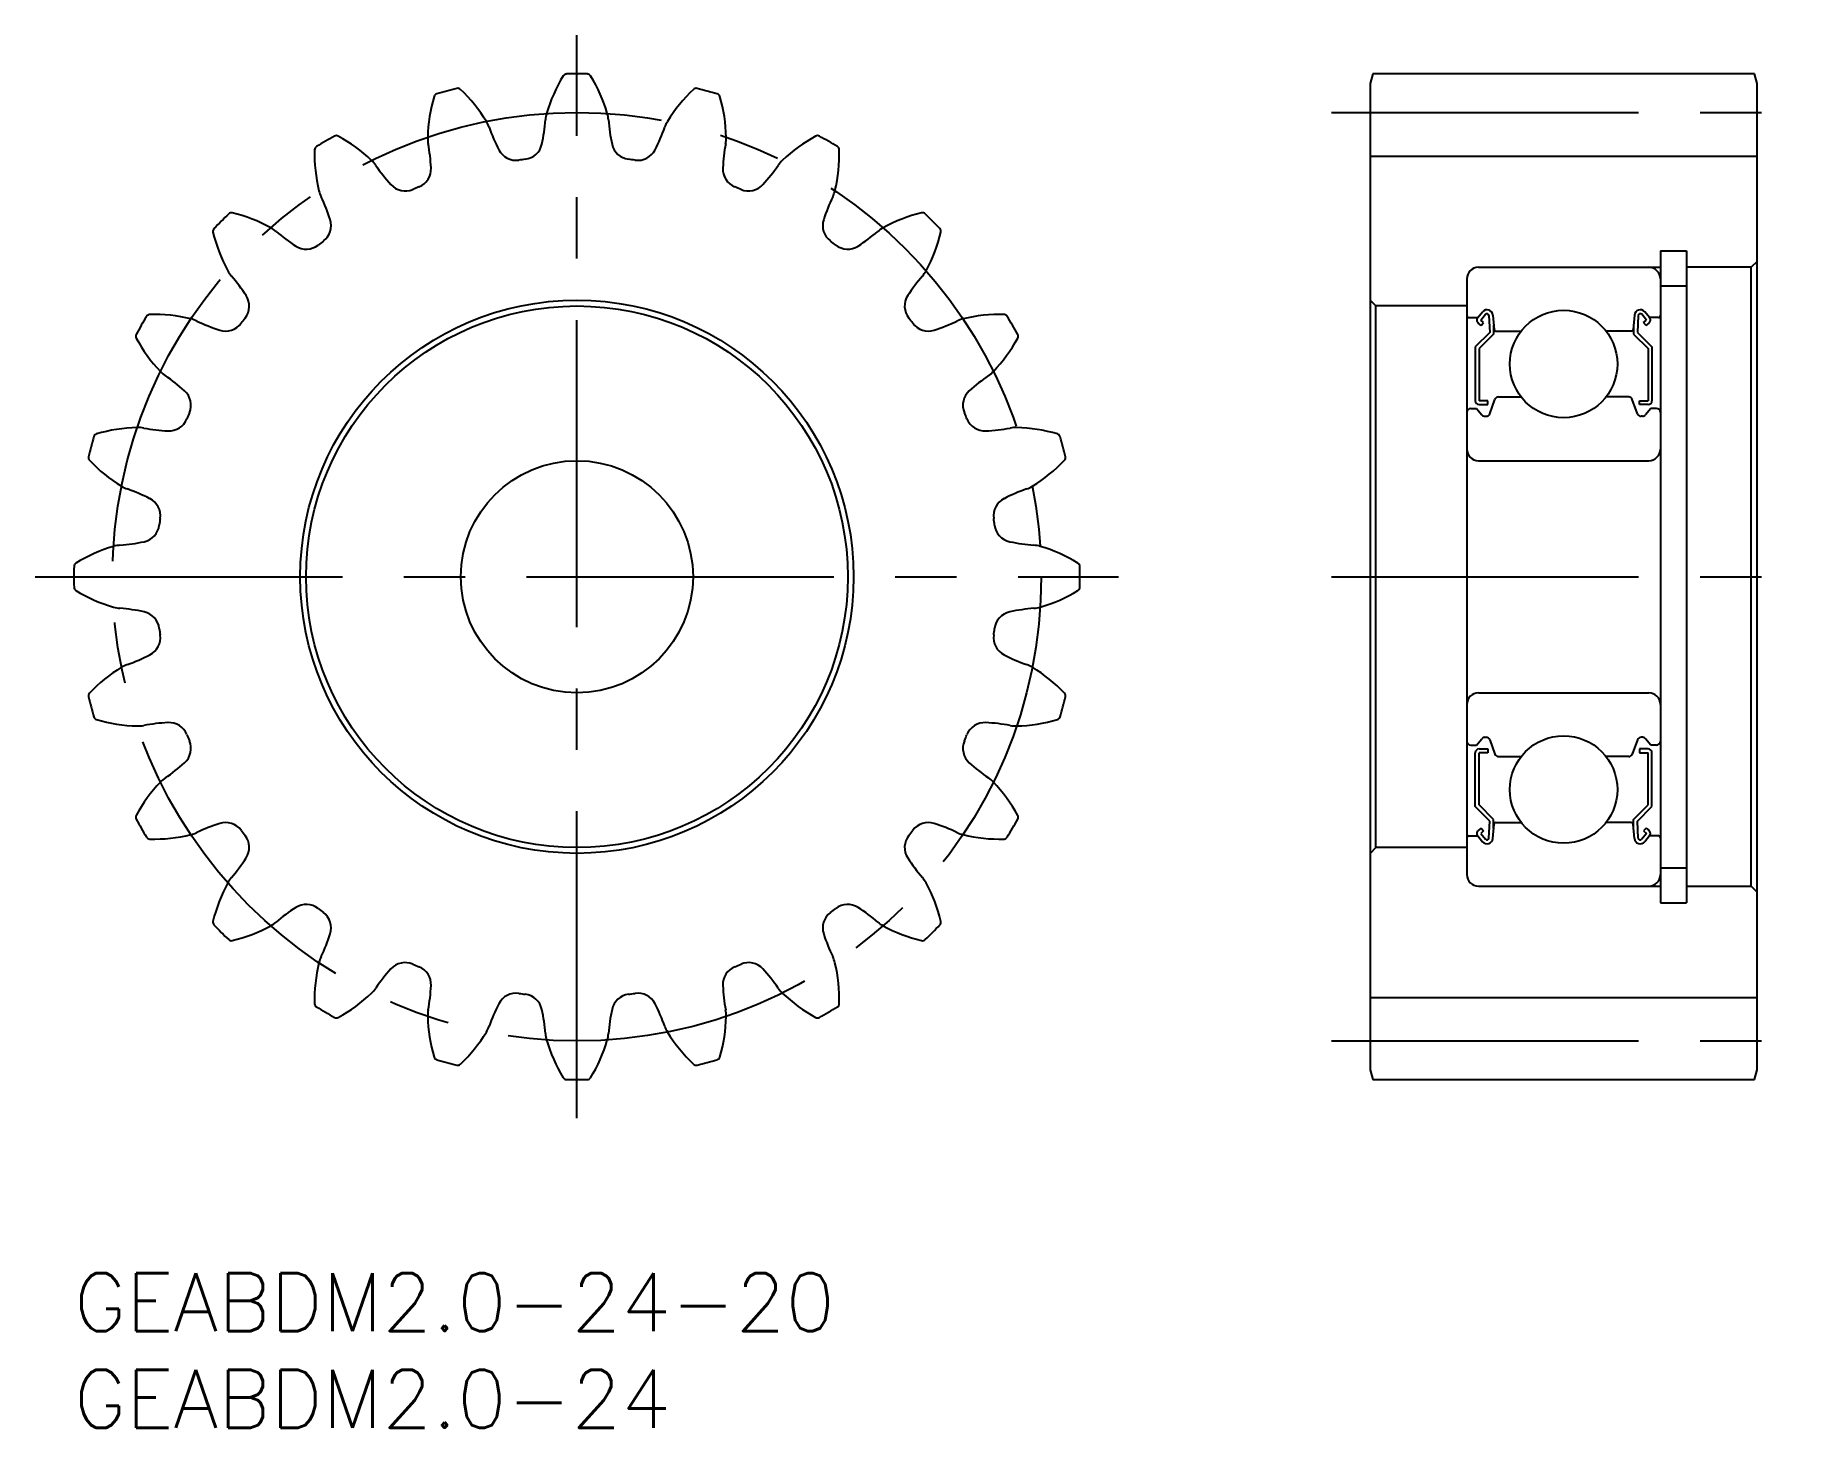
# Model space of a CAD drawing. Extents: x -2 to 89, y -8 to 64.
import ezdxf

# ---------------------------------------------------------------- set-up
doc = ezdxf.new("R2010")
doc.units = 0
doc.header["$LTSCALE"] = 0.5
doc.linetypes.add('CENTER', pattern=[50.8, 31.75, -6.35, 6.35, -6.35])
for name, color, linetype in [('MSM_CENTER', 1, 'CENTER'), ('MSM_CONTINUOUS', 7, 'CONTINUOUS'), ('MSM_PART_NUMBER', 7, 'CONTINUOUS')]:
    doc.layers.add(name, color=color, linetype=linetype)
doc.styles.get("Standard").update_dxf_attribs({"font": 'txt.shx', "height": 1, "bigfont": 'bigfont.shx'})

# ---------------------------------------------------------------- blocks, each defined once
blk = doc.blocks.new('*U3')
at = {"layer": 'MSM_PART_NUMBER'}
blk.add_text('GEABDM2.0-24', height=3, dxfattribs=at).set_placement((0, -8))
blk = doc.blocks.new('*U4')
at = {"layer": 'MSM_PART_NUMBER'}
blk.add_text('GEABDM2.0-24-20', height=3, dxfattribs=at).set_placement((0, -3))

msp = doc.modelspace()

# ---------------------------------------------------------------- linework, layer by layer
at = {"layer": 'MSM_CENTER'}
for p, q in [((26, 8), (26, 64)), ((65, 60), (89, 60)), ((-2, 36), (54, 36)), ((65, 36), (89, 36)), ((65, 12), (89, 12))]:
    msp.add_line(p, q, dxfattribs=at)
msp.add_circle((26, 36), 24, dxfattribs=at)
at = {"layer": 'MSM_CONTINUOUS'}
for p, q in [((67.134, 62), (67, 61.5)), ((86.866, 62), (67.134, 62)), ((87, 61.5), (86.866, 62)), ((67, 61.5), (67, 10.5)), ((87, 10.5), (87, 61.5)), ((67, 57.75), (87, 57.75)), ((82, 52.85), (82, 19.15)), ((82, 52.85), (83.35, 52.85)), ((83.35, 52.85), (83.35, 19.15)), ((72.6, 52), (82, 52)), ((86.7, 52), (83.35, 52)), ((87, 52.3), (86.7, 52)), ((86.7, 20), (86.7, 52)), ((72, 51.4), (72, 20.6)), ((82, 51.05), (83.35, 51.05)), ((67.3, 50), (67, 50.3)), ((72, 50), (67.3, 50)), ((67.3, 22), (67.3, 50)), ((72.1, 49.4), (72.56, 49.4)), ((72.56, 49.4), (72.81, 49.697)), ((72.713, 49.271), (72.963, 49.569)), ((72.866, 49.143), (72.713, 49.271)), ((72.738, 48.99), (72.866, 49.143)), ((73.14, 49.51), (73.183, 48.633)), ((73.338, 49.531), (73.403, 48.791)), ((80.662, 49.531), (80.597, 48.791)), ((80.86, 49.51), (80.817, 48.633)), ((81.287, 49.271), (81.037, 49.569)), ((81.134, 49.143), (81.287, 49.271)), ((81.262, 48.99), (81.134, 49.143)), ((81.44, 49.4), (81.19, 49.697)), ((81.9, 49.4), (81.44, 49.4)), ((73.183, 48.633), (72.433, 47.883)), ((72.738, 48.99), (72.585, 49.118)), ((73.383, 48.55), (72.633, 47.8)), ((73.383, 49.02), (73.383, 48.55)), ((73.503, 48.7), (74.803, 48.7)), ((80.497, 48.7), (79.197, 48.7)), ((80.617, 49.02), (80.617, 48.55)), ((80.617, 48.55), (81.367, 47.8)), ((80.817, 48.633), (81.567, 47.883)), ((81.262, 48.99), (81.415, 49.118)), ((72.433, 47.883), (72.433, 45.1)), ((72.633, 47.8), (72.633, 45.1)), ((81.367, 47.8), (81.367, 45.1)), ((81.567, 47.883), (81.567, 45.1)), ((72.2, 44.7), (72.5, 44.7)), ((72.5, 44.7), (72.776, 44.371)), ((73.083, 45.1), (72.633, 45.1)), ((72.633, 44.9), (73.083, 44.9)), ((73.083, 44.9), (73.083, 45.1)), ((73.182, 44.432), (73.45, 45.168)), ((73.638, 45.3), (74.803, 45.3)), ((80.362, 45.3), (79.197, 45.3)), ((80.818, 44.432), (80.55, 45.168)), ((80.917, 45.1), (81.367, 45.1)), ((80.917, 44.9), (80.917, 45.1)), ((81.367, 44.9), (80.917, 44.9)), ((81.5, 44.7), (81.224, 44.371)), ((81.8, 44.7), (81.5, 44.7)), ((72.929, 44.3), (72.994, 44.3)), ((81.071, 44.3), (81.006, 44.3)), ((72.6, 42), (81.4, 42)), ((72.6, 30), (81.4, 30)), ((72.2, 27.3), (72.5, 27.3)), ((72.5, 27.3), (72.776, 27.629)), ((72.929, 27.7), (72.994, 27.7)), ((73.182, 27.568), (73.45, 26.832)), ((80.818, 27.568), (80.55, 26.832)), ((81.071, 27.7), (81.006, 27.7)), ((81.5, 27.3), (81.224, 27.629)), ((81.8, 27.3), (81.5, 27.3)), ((72.433, 24.117), (72.433, 26.9)), ((72.633, 27.1), (73.083, 27.1)), ((72.633, 24.2), (72.633, 26.9)), ((73.083, 26.9), (72.633, 26.9)), ((73.083, 27.1), (73.083, 26.9)), ((73.638, 26.7), (74.803, 26.7)), ((80.362, 26.7), (79.197, 26.7)), ((81.367, 27.1), (80.917, 27.1)), ((80.917, 27.1), (80.917, 26.9)), ((80.917, 26.9), (81.367, 26.9)), ((81.367, 24.2), (81.367, 26.9)), ((81.567, 24.117), (81.567, 26.9)), ((73.183, 23.367), (72.433, 24.117)), ((73.383, 23.45), (72.633, 24.2)), ((80.617, 23.45), (81.367, 24.2)), ((80.817, 23.367), (81.567, 24.117)), ((72.738, 23.01), (72.585, 22.882)), ((72.866, 22.857), (72.713, 22.729)), ((72.738, 23.01), (72.866, 22.857)), ((73.14, 22.49), (73.183, 23.367)), ((73.338, 22.469), (73.403, 23.209)), ((73.383, 22.98), (73.383, 23.45)), ((73.503, 23.3), (74.803, 23.3)), ((80.497, 23.3), (79.197, 23.3)), ((80.662, 22.469), (80.597, 23.209)), ((80.617, 22.98), (80.617, 23.45)), ((80.86, 22.49), (80.817, 23.367)), ((81.262, 23.01), (81.134, 22.857)), ((81.134, 22.857), (81.287, 22.729)), ((81.262, 23.01), (81.415, 22.882)), ((67.3, 22), (67, 21.7)), ((72, 22), (67.3, 22)), ((72.1, 22.6), (72.56, 22.6)), ((72.56, 22.6), (72.81, 22.303)), ((72.713, 22.729), (72.963, 22.431)), ((81.287, 22.729), (81.037, 22.431)), ((81.44, 22.6), (81.19, 22.303)), ((81.9, 22.6), (81.44, 22.6)), ((82, 20.95), (83.35, 20.95)), ((72.6, 20), (82, 20)), ((75, 20), (75, 20)), ((77, 20), (77, 20)), ((82, 19.15), (83.35, 19.15)), ((83.35, 20), (86.7, 20)), ((86.7, 20), (87, 19.7)), ((67, 14.25), (87, 14.25)), ((67, 10.5), (67.134, 10)), ((86.866, 10), (87, 10.5)), ((67.134, 10), (86.866, 10))]:
    msp.add_line(p, q, dxfattribs=at)
for centre, radius in [((26, 36), 14.3), ((26, 36), 14), ((77, 47), 2.778), ((77, 47), 2.778), ((26, 36), 6), ((77, 25), 2.778), ((77, 25), 2.778)]:
    msp.add_circle(centre, radius, dxfattribs=at)
for centre, radius, start, end in [((32.111, 57.71), 8, 148.42247, 163.75), ((25.466, 61.794), 0.2, 91.18675, 148.42244), ((26, 36), 26, 88.81325, 91.18675), ((26.534, 61.794), 0.2, 31.57753, 88.81311), ((19.889, 57.71), 8, 16.25, 31.57753), ((26, 36), 26, 103.81325, 106.18675), ((19.84, 61.054), 0.2, 46.57754, 103.81325), ((14.479, 55.389), 8, 31.25, 46.57753), ((37.521, 55.389), 8, 133.42248, 148.75), ((32.16, 61.054), 0.2, 76.18675, 133.42251), ((26, 36), 26, 73.81325, 76.18675), ((26.284, 58.552), 8, 163.42247, 178.75), ((18.808, 60.777), 0.2, 106.18673, 163.42244), ((33.192, 60.777), 0.2, 16.57753, 73.81325), ((25.716, 58.552), 8, 1.25, 16.57753), ((19.92, 58.691), 1.635, 19.51431, 31.25), ((30.508, 62.45), 9.6, 199.55326, 207.10685), ((14.8, 60.382), 9.6, 347.89315, 355.44674), ((26, 59.491), 1.635, 163.75, 175.48569), ((26, 59.491), 1.635, 4.51431, 16.25), ((37.2, 60.382), 9.6, 184.55326, 192.10685), ((21.492, 62.45), 9.6, 332.89315, 340.44674), ((32.08, 58.691), 1.635, 148.75, 160.48569), ((12.64, 58.071), 0.2, 121.18673, 178.42244), ((26, 36), 26, 118.81325, 121.18675), ((13.566, 58.606), 0.2, 61.57751, 118.81325), ((9.853, 51.746), 8, 46.25, 61.57753), ((19.92, 58.691), 1.635, 178.75001, 190.48569), ((8.871, 56.652), 9.6, 2.89315, 10.44674), ((23.209, 58.578), 1, 277.04663, 347.89315), ((28.791, 58.578), 1, 192.10685, 262.95337), ((43.129, 56.652), 9.6, 169.55326, 177.10685), ((32.08, 58.691), 1.635, 349.51431, 1.25), ((42.147, 51.746), 8, 118.42247, 133.75), ((38.434, 58.606), 0.2, 61.18675, 118.42244), ((26, 36), 26, 58.81325, 61.18675), ((39.36, 58.071), 0.2, 1.57753, 58.81311), ((20.437, 57.857), 8, 178.42247, 193.75), ((14.254, 56.344), 1.635, 34.51431, 46.25), ((22.852, 58.531), 1, 207.10684, 277.95336), ((26, 36), 21.75, 97.04663, 97.95337), ((26, 36), 21.75, 82.04663, 82.95337), ((29.148, 58.531), 1, 262.04663, 332.89315), ((37.746, 56.344), 1.635, 133.75, 145.48569), ((31.563, 57.857), 8, 346.25, 1.57753), ((23.508, 62.715), 9.6, 214.55326, 222.10685), ((17.461, 57.086), 1, 292.04663, 2.89315), ((34.539, 57.086), 1, 177.10685, 247.95337), ((28.492, 62.715), 9.6, 317.89315, 325.44674), ((14.254, 56.344), 1.635, 193.75001, 205.48569), ((4.11, 51.516), 9.6, 17.89315, 25.44674), ((17.128, 56.949), 1, 222.10685, 292.95336), ((26, 36), 21.75, 112.04663, 112.95337), ((26, 36), 21.75, 67.04663, 67.95337), ((34.872, 56.949), 1, 247.04663, 317.89315), ((47.89, 51.516), 9.6, 154.55326, 162.10686), ((37.746, 56.344), 1.635, 334.51431, 346.25), ((26, 36), 26, 133.81325, 136.18675), ((8.138, 54.617), 0.2, 76.57751, 133.81325), ((6.328, 47.03), 8, 61.25, 76.57753), ((45.672, 47.03), 8, 103.42247, 118.75), ((43.862, 54.617), 0.2, 46.18675, 103.42247), ((26, 36), 26, 43.81325, 46.18675), ((7.383, 53.862), 0.2, 136.18673, 193.42244), ((14.97, 55.672), 8, 193.42247, 208.75), ((9.389, 52.611), 1.635, 49.51431, 61.25), ((16.679, 61.16), 9.6, 229.55326, 237.10685), ((12.294, 54.158), 1, 307.04663, 17.89315), ((39.706, 54.158), 1, 162.10687, 232.95337), ((35.321, 61.16), 9.6, 302.89315, 310.44674), ((42.611, 52.611), 1.635, 118.75, 130.48569), ((37.03, 55.672), 8, 331.25, 346.57753), ((44.617, 53.862), 0.2, 346.57753, 43.81311), ((12.008, 53.939), 1, 237.10685, 307.95336), ((26, 36), 21.75, 127.04663, 127.95337), ((26, 36), 21.75, 52.04663, 52.95337), ((39.992, 53.939), 1, 232.04663, 302.89315), ((72.6, 51.4), 0.6, 90, 180), ((81.4, 51.4), 0.6, 0, 90), ((9.389, 52.611), 1.635, 208.75001, 220.48569), ((0.84, 45.321), 9.6, 32.89315, 40.44674), ((51.16, 45.321), 9.6, 139.55326, 147.10686), ((42.611, 52.611), 1.635, 319.51431, 331.25), ((8.061, 49.992), 1, 322.04663, 32.89315), ((43.939, 49.992), 1, 147.10687, 217.95337), ((26, 36), 26, 148.81325, 151.18675), ((3.929, 49.36), 0.2, 91.57751, 148.81325), ((4.143, 41.563), 8, 76.25, 91.57753), ((5.656, 47.746), 1.635, 64.51431, 76.25), ((10.484, 57.89), 9.6, 244.55326, 252.10685), ((26, 36), 21.75, 142.04663, 142.95337), ((26, 36), 21.75, 37.04663, 37.95337), ((41.516, 57.89), 9.6, 287.89315, 295.44674), ((46.344, 47.746), 1.635, 103.75, 115.48569), ((47.857, 41.563), 8, 88.42247, 103.75), ((48.071, 49.36), 0.2, 31.18675, 88.42247), ((26, 36), 26, 28.81325, 31.18675), ((72.1, 49.5), 0.1, 180, 270), ((72.713, 49.271), 0.2, 140.00119, 230.08703), ((73.039, 49.505), 0.3, 4.99683, 140.00119), ((73.04, 49.505), 0.1, 2.81979, 140.00022), ((80.961, 49.505), 0.3, 39.99881, 175.00317), ((80.96, 49.505), 0.1, 39.99978, 177.18021), ((81.287, 49.271), 0.2, 309.91297, 39.99881), ((81.9, 49.5), 0.1, 270, 0), ((3.394, 48.434), 0.2, 151.18673, 208.42244), ((10.254, 52.147), 8, 208.42247, 223.75), ((7.842, 49.706), 1, 252.10684, 322.95336), ((44.158, 49.706), 1, 217.04663, 287.89315), ((41.746, 52.147), 8, 316.25, 331.57753), ((48.606, 48.434), 0.2, 331.57753, 28.81325), ((73.503, 48.8), 0.1, 184.99683, 270), ((80.497, 48.8), 0.1, 270, 355.00317), ((5.656, 47.746), 1.635, 223.75001, 235.48569), ((46.344, 47.746), 1.635, 304.51431, 316.25), ((-0.715, 38.492), 9.6, 47.89315, 55.44674), ((5.051, 44.872), 1, 337.04663, 47.89315), ((46.949, 44.872), 1, 132.10687, 202.95337), ((52.715, 38.492), 9.6, 124.55326, 132.10686), ((72.2, 44.5), 0.2, 90, 180), ((72.633, 45.1), 0.2, 180, 270), ((73.638, 45.1), 0.2, 90, 159.99165), ((80.362, 45.1), 0.2, 20.00835, 90), ((81.367, 45.1), 0.2, 270, 0), ((81.8, 44.5), 0.2, 0, 90), ((3.448, 35.716), 8, 91.25, 106.57753), ((3.309, 42.08), 1.635, 79.51431, 91.25), ((5.348, 53.129), 9.6, 259.55326, 267.10685), ((4.914, 44.539), 1, 267.10684, 337.95336), ((26, 36), 21.75, 157.04663, 157.95337), ((26, 36), 21.75, 22.04663, 22.95337), ((47.086, 44.539), 1, 202.04663, 272.89315), ((46.652, 53.129), 9.6, 272.89315, 280.44674), ((48.691, 42.08), 1.635, 88.75, 100.48569), ((48.552, 35.716), 8, 73.42247, 88.75), ((72.929, 44.5), 0.2, 219.9952, 270), ((72.994, 44.5), 0.2, 270, 339.99165), ((81.006, 44.5), 0.2, 200.00835, 270), ((81.071, 44.5), 0.2, 270, 320.0048), ((26, 36), 26, 163.81325, 166.18675), ((1.223, 43.192), 0.2, 106.57751, 163.81325), ((50.777, 43.192), 0.2, 16.18675, 73.42247), ((26, 36), 26, 13.81325, 16.18675), ((0.946, 42.16), 0.2, 166.18673, 223.42244), ((6.611, 47.521), 8, 223.42247, 238.75), ((45.389, 47.521), 8, 301.25, 316.57753), ((51.054, 42.16), 0.2, 316.57754, 13.81325), ((72.6, 42.6), 0.6, 180, 270), ((81.4, 42.6), 0.6, 270, 0), ((3.309, 42.08), 1.635, 238.75001, 250.48569), ((-0.45, 31.492), 9.6, 62.89315, 70.44674), ((52.45, 31.492), 9.6, 109.55326, 117.10686), ((48.691, 42.08), 1.635, 289.51431, 301.25), ((3.469, 39.148), 1, 352.04663, 62.89315), ((48.531, 39.148), 1, 117.10687, 187.95337), ((3.422, 38.791), 1, 282.10684, 352.95338), ((26, 36), 21.75, 172.04663, 172.95337), ((26, 36), 21.75, 7.04663, 7.95337), ((48.578, 38.791), 1, 187.04663, 257.89315), ((4.29, 29.889), 8, 106.25, 121.57753), ((2.509, 36), 1.635, 94.51431, 106.25), ((1.618, 47.2), 9.6, 274.55326, 282.10685), ((50.382, 47.2), 9.6, 257.89315, 265.44674), ((49.491, 36), 1.635, 73.75, 85.48569), ((47.71, 29.889), 8, 58.42247, 73.75), ((26, 36), 26, 178.81325, 181.18675), ((0.206, 36.534), 0.2, 121.57751, 178.81325), ((51.794, 36.534), 0.2, 1.18674, 58.42247), ((26, 36), 26, 358.81325, 1.18675), ((0.206, 35.466), 0.2, 181.18673, 238.42247), ((4.29, 42.111), 8, 238.42247, 253.75), ((47.71, 42.111), 8, 286.25, 301.57753), ((51.794, 35.466), 0.2, 301.57754, 358.81325), ((2.509, 36), 1.635, 253.75001, 265.48569), ((1.618, 24.8), 9.6, 77.89315, 85.44674), ((3.422, 33.209), 1, 7.04663, 77.89315), ((48.578, 33.209), 1, 102.10687, 172.95337), ((50.382, 24.8), 9.6, 94.55326, 102.10686), ((49.491, 36), 1.635, 274.51431, 286.25), ((3.469, 32.852), 1, 297.10684, 7.95338), ((26, 36), 21.75, 187.04663, 187.95337), ((48.531, 32.852), 1, 172.04663, 242.89315), ((26, 36), 21.75, 352.04663, 352.95337), ((-0.45, 40.508), 9.6, 289.55326, 297.10685), ((52.45, 40.508), 9.6, 242.89315, 250.44674), ((6.611, 24.479), 8, 121.25, 136.57753), ((3.309, 29.92), 1.635, 109.51431, 121.25), ((48.691, 29.92), 1.635, 58.75, 70.48569), ((45.389, 24.479), 8, 43.42247, 58.75), ((0.946, 29.84), 0.2, 136.57754, 193.81311), ((26, 36), 26, 193.81325, 196.18675), ((26, 36), 26, 343.81325, 346.18675), ((51.054, 29.84), 0.2, 346.18673, 43.42247), ((72.6, 29.4), 0.6, 90, 180), ((81.4, 29.4), 0.6, 0, 90), ((1.223, 28.808), 0.2, 196.18673, 253.42244), ((3.448, 36.284), 8, 253.42247, 268.75), ((3.309, 29.92), 1.635, 268.75001, 280.48569), ((5.348, 18.871), 9.6, 92.89315, 100.44674), ((4.914, 27.461), 1, 22.04663, 92.89315), ((47.086, 27.461), 1, 87.10687, 157.95337), ((46.652, 18.871), 9.6, 79.55326, 87.10686), ((48.691, 29.92), 1.635, 259.51431, 271.25), ((48.552, 36.284), 8, 271.25, 286.57753), ((50.777, 28.808), 0.2, 286.57754, 343.81325), ((5.051, 27.128), 1, 312.10684, 22.95338), ((26, 36), 21.75, 202.04663, 202.95337), ((46.949, 27.128), 1, 157.04663, 227.89315), ((26, 36), 21.75, 337.04663, 337.95337), ((72.2, 27.5), 0.2, 180, 270), ((72.929, 27.5), 0.2, 90, 140.0048), ((72.994, 27.5), 0.2, 20.00835, 90), ((81.006, 27.5), 0.2, 90, 159.99165), ((81.071, 27.5), 0.2, 39.9952, 90), ((81.8, 27.5), 0.2, 270, 0), ((72.633, 26.9), 0.2, 90, 180), ((73.638, 26.9), 0.2, 200.00835, 270), ((80.362, 26.9), 0.2, 270, 339.99165), ((81.367, 26.9), 0.2, 0, 90), ((5.656, 24.254), 1.635, 124.51431, 136.25), ((-0.715, 33.508), 9.6, 304.55326, 312.10685), ((52.715, 33.508), 9.6, 227.89315, 235.44674), ((46.344, 24.254), 1.635, 43.75, 55.48569), ((10.254, 19.853), 8, 136.25, 151.57753), ((41.746, 19.853), 8, 28.42247, 43.75), ((3.394, 23.566), 0.2, 151.57754, 208.81311), ((48.606, 23.566), 0.2, 331.18673, 28.42244), ((26, 36), 26, 208.81325, 211.18675), ((5.656, 24.254), 1.635, 283.75001, 295.48569), ((10.484, 14.11), 9.6, 107.89315, 115.44674), ((7.842, 22.294), 1, 37.04663, 107.89315), ((26, 36), 21.75, 217.04663, 217.95337), ((26, 36), 21.75, 322.04663, 322.95337), ((44.158, 22.294), 1, 72.10687, 142.95338), ((41.516, 14.11), 9.6, 64.55326, 72.10686), ((46.344, 24.254), 1.635, 244.51431, 256.25), ((26, 36), 26, 328.81325, 331.18675), ((72.713, 22.729), 0.2, 129.91297, 219.99881), ((73.503, 23.2), 0.1, 90, 175.00317), ((80.497, 23.2), 0.1, 4.99683, 90), ((81.287, 22.729), 0.2, 320.00119, 50.08703), ((3.929, 22.64), 0.2, 211.18673, 268.42247), ((4.143, 30.437), 8, 268.42247, 283.75), ((8.061, 22.008), 1, 327.10685, 37.95337), ((43.939, 22.008), 1, 142.04663, 212.89315), ((47.857, 30.437), 8, 256.25, 271.57753), ((48.071, 22.64), 0.2, 271.57754, 328.81325), ((72.1, 22.5), 0.1, 90, 180), ((73.039, 22.495), 0.3, 219.99881, 355.00317), ((73.04, 22.495), 0.1, 219.99978, 357.18021), ((80.961, 22.495), 0.3, 184.99683, 320.00119), ((80.96, 22.495), 0.1, 182.81979, 320.00022), ((81.9, 22.5), 0.1, 0, 90), ((0.84, 26.679), 9.6, 319.55326, 327.10685), ((51.16, 26.679), 9.6, 212.89315, 220.44674), ((14.97, 16.328), 8, 151.25, 166.57753), ((9.389, 19.389), 1.635, 139.51431, 151.25), ((42.611, 19.389), 1.635, 28.75, 40.48569), ((37.03, 16.328), 8, 13.42247, 28.75), ((72.6, 20.6), 0.6, 180, 270), ((81.4, 20.6), 0.6, 270, 0), ((16.679, 10.84), 9.6, 122.89315, 130.44674), ((12.008, 18.061), 1, 52.04663, 122.89315), ((26, 36), 21.75, 232.04663, 232.95337), ((12.294, 17.842), 1, 342.10687, 52.95337), ((39.706, 17.842), 1, 127.04663, 197.89315), ((26, 36), 21.75, 307.04663, 307.95337), ((39.992, 18.061), 1, 57.10687, 127.95338), ((35.321, 10.84), 9.6, 49.55326, 57.10686), ((7.383, 18.138), 0.2, 166.57754, 223.81311), ((26, 36), 26, 223.81325, 226.18675), ((6.328, 24.97), 8, 283.42247, 298.75), ((9.389, 19.389), 1.635, 298.75001, 310.48569), ((4.11, 20.484), 9.6, 334.55326, 342.10686), ((47.89, 20.484), 9.6, 197.89315, 205.44674), ((42.611, 19.389), 1.635, 229.51431, 241.25), ((45.672, 24.97), 8, 241.25, 256.57753), ((26, 36), 26, 313.81325, 316.18675), ((44.617, 18.138), 0.2, 316.18673, 13.42244), ((8.138, 17.383), 0.2, 226.18673, 283.42247), ((43.862, 17.383), 0.2, 256.57754, 313.81325), ((20.437, 14.143), 8, 166.25, 181.57753), ((14.254, 15.656), 1.635, 154.51431, 166.25), ((23.508, 9.285), 9.6, 137.89315, 145.44674), ((17.128, 15.051), 1, 67.04663, 137.89315), ((26, 36), 21.75, 247.04663, 247.95337), ((17.461, 14.914), 1, 357.10685, 67.95337), ((34.539, 14.914), 1, 112.04663, 182.89315), ((26, 36), 21.75, 292.04663, 292.95337), ((34.872, 15.051), 1, 42.10685, 112.95337), ((28.492, 9.285), 9.6, 34.55326, 42.10685), ((37.746, 15.656), 1.635, 13.75, 25.48569), ((31.563, 14.143), 8, 358.42247, 13.75), ((14.254, 15.656), 1.635, 313.75001, 325.48569), ((8.871, 15.348), 9.6, 349.55326, 357.10685), ((43.129, 15.348), 9.6, 182.89315, 190.44674), ((37.746, 15.656), 1.635, 214.51431, 226.25), ((12.64, 13.929), 0.2, 181.57754, 238.81325), ((26, 36), 26, 238.81325, 241.18675), ((9.853, 20.254), 8, 298.42247, 313.75), ((30.508, 9.55), 9.6, 152.89315, 160.44674), ((22.852, 13.469), 1, 82.04663, 152.89315), ((26, 36), 21.75, 262.04663, 262.95337), ((23.209, 13.422), 1, 12.10687, 82.95337), ((28.791, 13.422), 1, 97.04663, 167.89315), ((26, 36), 21.75, 277.04663, 277.95337), ((29.148, 13.469), 1, 27.10685, 97.95337), ((21.492, 9.55), 9.6, 19.55326, 27.10685), ((42.147, 20.254), 8, 226.25, 241.57753), ((26, 36), 26, 298.81325, 301.18675), ((39.36, 13.929), 0.2, 301.18673, 358.42244), ((13.566, 13.394), 0.2, 241.18673, 298.42244), ((19.92, 13.309), 1.635, 169.51431, 181.25), ((26.284, 13.448), 8, 181.25, 196.57753), ((19.92, 13.309), 1.635, 328.75, 340.48569), ((14.8, 11.618), 9.6, 4.55326, 12.10686), ((37.2, 11.618), 9.6, 167.89315, 175.44674), ((32.08, 13.309), 1.635, 199.51431, 211.25), ((25.716, 13.448), 8, 343.42247, 358.75), ((32.08, 13.309), 1.635, 358.75, 10.48569), ((38.434, 13.394), 0.2, 241.57754, 298.81325), ((14.479, 16.611), 8, 313.42247, 328.75), ((26, 12.509), 1.635, 184.51431, 196.25), ((32.111, 14.29), 8, 196.25, 211.57753), ((19.889, 14.29), 8, 328.42247, 343.75), ((26, 12.509), 1.635, 343.75, 355.48569), ((37.521, 16.611), 8, 211.25, 226.57753), ((18.808, 11.223), 0.2, 196.57754, 253.81325), ((26, 36), 26, 253.81325, 256.18675), ((26, 36), 26, 283.81325, 286.18675), ((33.192, 11.223), 0.2, 286.18673, 343.42244), ((19.84, 10.946), 0.2, 256.18673, 313.42247), ((25.466, 10.206), 0.2, 211.57754, 268.81325), ((26.534, 10.206), 0.2, 271.18673, 328.42247), ((32.16, 10.946), 0.2, 226.57754, 283.81325), ((26, 36), 26, 268.81325, 271.18675)]:
    msp.add_arc(centre, radius, start, end, dxfattribs=at)

# ---------------------------------------------------------------- block references
for name in ['*U4', '*U3']:
    msp.add_blockref(name, (0, 0), dxfattribs=at)

doc.saveas('drawing.dxf')
